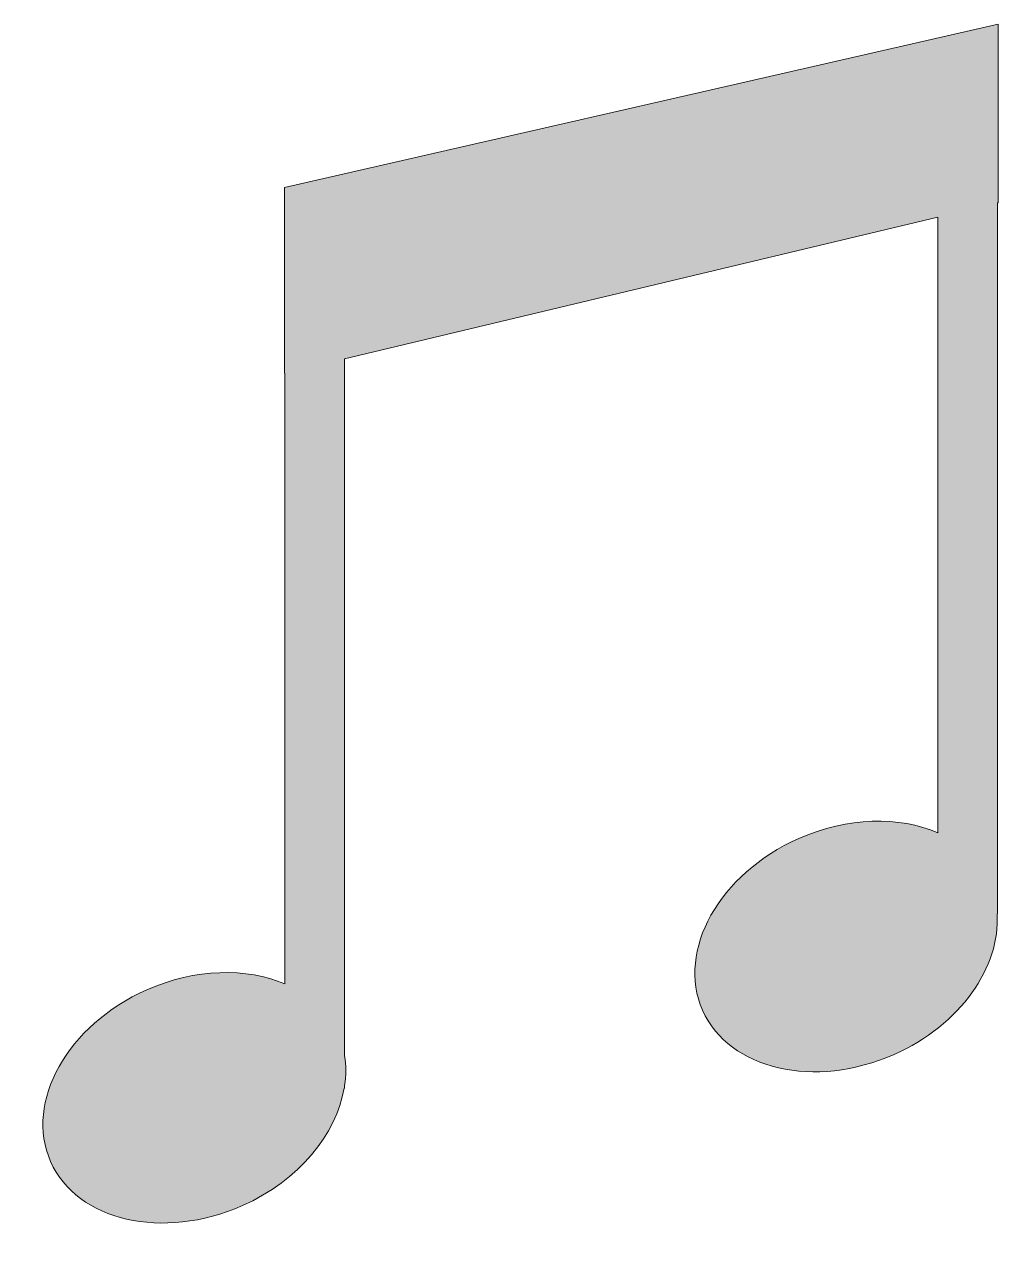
# Model space of a CAD drawing. Header units: inches. Extents: x 37.2 to 62.9, y -65.9 to -33.9.
import ezdxf

# ---------------------------------------------------------------- set-up
doc = ezdxf.new("R2010")
doc.units = ezdxf.units.IN
doc.header["$MEASUREMENT"] = 0
doc.layers.add('Layer 1', color=7, linetype='Continuous')

msp = doc.modelspace()

# ---------------------------------------------------------------- hatches: boundary and pattern name
at = {"layer": 'Layer 1', "true_color": 0x231f20}
h = msp.add_hatch(color=250, dxfattribs=at)
h.dxf.hatch_style = 2
edge = h.paths.add_edge_path()
edge.add_spline(control_points=[(62.854, -33.898), (62.854, -33.898), (44.072, -38.19), (44.072, -38.19), (44.072, -38.19), (44.072, -43.083), (44.072, -43.083), (44.072, -43.083), (44.084, -43.08), (44.084, -43.08), (44.084, -43.08), (44.084, -59.153), (44.084, -59.153), (43.074, -58.722), (41.729, -58.742), (40.445, -59.309), (38.355, -60.237), (37.224, -62.26), (37.917, -63.827), (38.613, -65.396), (40.87, -65.909), (42.963, -64.988), (44.453, -64.326), (45.441, -63.108), (45.641, -61.896), (45.641, -61.896), (45.656, -61.896), (45.656, -61.896), (45.656, -61.896), (45.656, -61.824), (45.656, -61.824), (45.693, -61.563), (45.699, -61.303), (45.656, -61.048), (45.656, -61.048), (45.656, -42.705), (45.656, -42.705), (45.656, -42.705), (61.27, -38.975), (61.27, -38.975), (61.27, -38.975), (61.27, -55.177), (61.27, -55.177), (60.259, -54.736), (58.901, -54.752), (57.606, -55.326), (55.516, -56.254), (54.385, -58.276), (55.077, -59.844), (55.774, -61.414), (58.031, -61.931), (60.123, -61.006), (61.864, -60.232), (62.923, -58.701), (62.829, -57.306), (62.829, -57.306), (62.842, -57.306), (62.842, -57.306), (62.842, -57.306), (62.842, -38.599), (62.842, -38.599), (62.842, -38.599), (62.854, -38.596), (62.854, -38.596), (62.854, -38.596), (62.854, -33.898), (62.854, -33.898)], knot_values=[0, 0, 0, 0, 1, 1, 1, 2, 2, 2, 3, 3, 3, 4, 4, 4, 5, 5, 5, 6, 6, 6, 7, 7, 7, 8, 8, 8, 9, 9, 9, 10, 10, 10, 11, 11, 11, 12, 12, 12, 13, 13, 13, 14, 14, 14, 15, 15, 15, 16, 16, 16, 17, 17, 17, 18, 18, 18, 19, 19, 19, 20, 20, 20, 21, 21, 21, 22, 22, 22, 22], degree=3, periodic=1)

# ---------------------------------------------------------------- linework, layer by layer
at = {"layer": 'Layer 1', "lineweight": 0}
msp.add_open_spline([(62.854, -33.898), (62.854, -33.898), (44.072, -38.19), (44.072, -38.19), (44.072, -38.19), (44.072, -43.083), (44.072, -43.083), (44.072, -43.083), (44.084, -43.08), (44.084, -43.08), (44.084, -43.08), (44.084, -59.153), (44.084, -59.153), (43.074, -58.722), (41.729, -58.742), (40.445, -59.309), (38.355, -60.237), (37.224, -62.26), (37.917, -63.827), (38.613, -65.396), (40.87, -65.909), (42.963, -64.988), (44.453, -64.326), (45.441, -63.108), (45.641, -61.896), (45.641, -61.896), (45.656, -61.896), (45.656, -61.896), (45.656, -61.896), (45.656, -61.824), (45.656, -61.824), (45.693, -61.563), (45.699, -61.303), (45.656, -61.048), (45.656, -61.048), (45.656, -42.705), (45.656, -42.705), (45.656, -42.705), (61.27, -38.975), (61.27, -38.975), (61.27, -38.975), (61.27, -55.177), (61.27, -55.177), (60.259, -54.736), (58.901, -54.752), (57.606, -55.326), (55.516, -56.254), (54.385, -58.276), (55.077, -59.844), (55.774, -61.414), (58.031, -61.931), (60.123, -61.006), (61.864, -60.232), (62.923, -58.701), (62.829, -57.306), (62.829, -57.306), (62.842, -57.306), (62.842, -57.306), (62.842, -57.306), (62.842, -38.599), (62.842, -38.599), (62.842, -38.599), (62.854, -38.596), (62.854, -38.596), (62.854, -38.596), (62.854, -33.898), (62.854, -33.898)], degree=3, knots=[0, 0, 0, 0, 1, 1, 1, 2, 2, 2, 3, 3, 3, 4, 4, 4, 5, 5, 5, 6, 6, 6, 7, 7, 7, 8, 8, 8, 9, 9, 9, 10, 10, 10, 11, 11, 11, 12, 12, 12, 13, 13, 13, 14, 14, 14, 15, 15, 15, 16, 16, 16, 17, 17, 17, 18, 18, 18, 19, 19, 19, 20, 20, 20, 21, 21, 21, 22, 22, 22, 22], dxfattribs=at)

doc.saveas('drawing.dxf')
